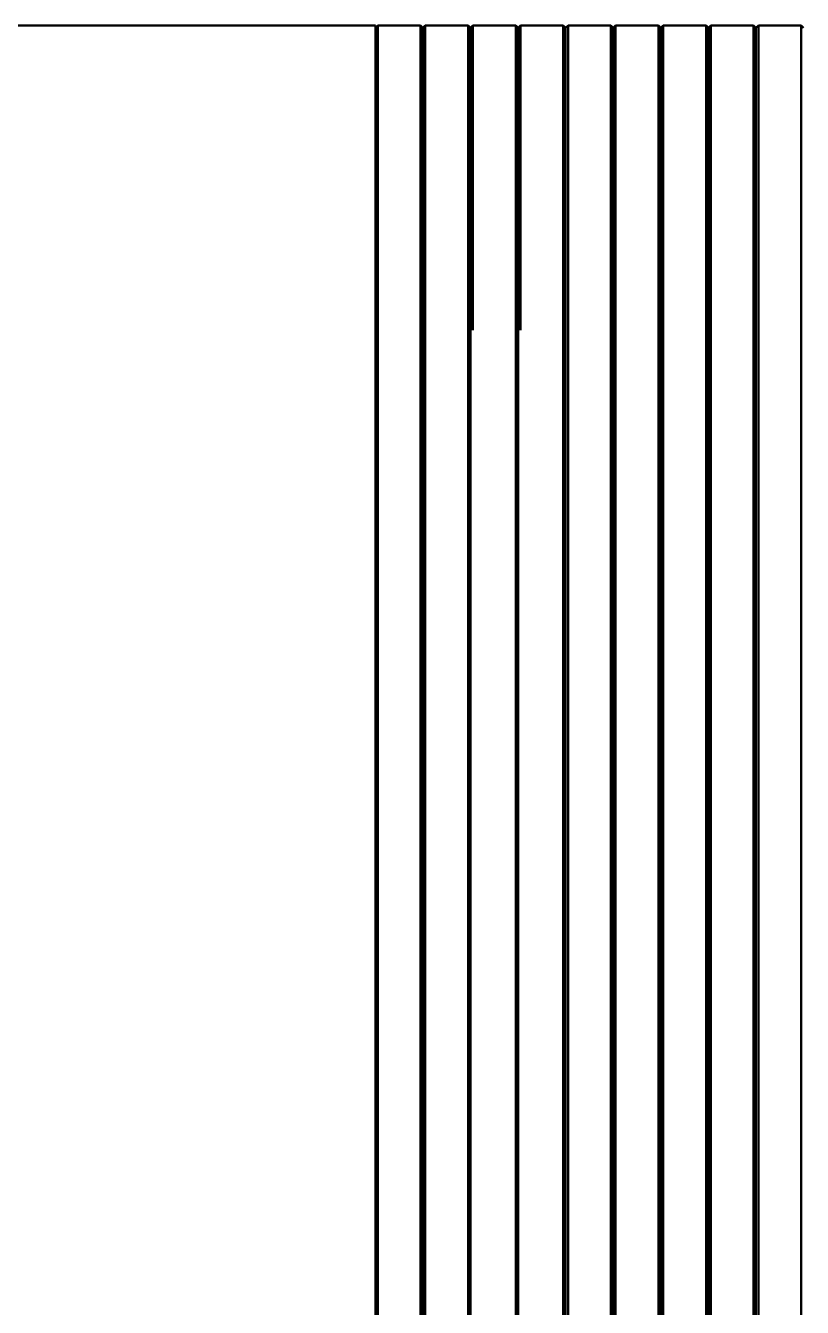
# Model space of a CAD drawing. Header units: millimetres. Extents: x 0 to 2215, y 0 to 863.
# Drawn here: x 1680.93 to 1689.09, y 680.01 to 693.48 of the extents above; entities that cross this region are included whole.
import ezdxf

# ---------------------------------------------------------------- set-up
doc = ezdxf.new("R2010")
doc.units = ezdxf.units.MM
doc.layers.add('粗实线层', color=7, linetype='Continuous', lineweight=50)

msp = doc.modelspace()

# ---------------------------------------------------------------- linework, layer by layer
at = {"layer": '粗实线层'}
for p, q in [((1680.5, 693.478), (1684.6, 693.478)), ((1684.6, 693.478), (1684.6, 693.404)), ((1684.6, 693.453), (1684.625, 693.478)), ((1684.6, 693.404), (1684.6, 691.493)), ((1684.625, 693.478), (1684.625, 692.996)), ((1684.625, 693.478), (1685.075, 693.478)), ((1685.075, 692.996), (1685.075, 693.478)), ((1685.075, 693.478), (1685.1, 693.453)), ((1685.1, 693.453), (1685.125, 693.478)), ((1685.1, 692.976), (1685.1, 693.453)), ((1685.125, 693.478), (1685.125, 692.996)), ((1685.125, 693.478), (1685.575, 693.478)), ((1685.575, 692.996), (1685.575, 693.478)), ((1685.575, 693.478), (1685.6, 693.453)), ((1685.6, 693.453), (1685.625, 693.478)), ((1685.6, 692.976), (1685.6, 693.453)), ((1685.625, 693.478), (1685.625, 692.996)), ((1685.625, 693.478), (1686.075, 693.478)), ((1686.075, 692.996), (1686.075, 693.478)), ((1686.075, 693.478), (1686.1, 693.453)), ((1686.1, 693.453), (1686.125, 693.478)), ((1686.1, 692.976), (1686.1, 693.453)), ((1686.125, 693.478), (1686.125, 692.996)), ((1686.125, 693.478), (1686.575, 693.478)), ((1686.575, 692.996), (1686.575, 693.478)), ((1686.575, 693.478), (1686.6, 693.453)), ((1686.6, 693.453), (1686.625, 693.478)), ((1686.6, 692.976), (1686.6, 693.453)), ((1686.625, 693.478), (1686.625, 692.996)), ((1686.625, 693.478), (1687.075, 693.478)), ((1687.075, 692.996), (1687.075, 693.478)), ((1687.075, 693.478), (1687.1, 693.453)), ((1687.1, 693.453), (1687.125, 693.478)), ((1687.1, 692.976), (1687.1, 693.453)), ((1687.125, 693.478), (1687.125, 692.996)), ((1687.125, 693.478), (1687.575, 693.478)), ((1687.575, 692.996), (1687.575, 693.478)), ((1687.575, 693.478), (1687.6, 693.453)), ((1687.6, 693.453), (1687.625, 693.478)), ((1687.6, 692.976), (1687.6, 693.453)), ((1687.625, 693.478), (1687.625, 692.996)), ((1687.625, 693.478), (1688.075, 693.478)), ((1688.075, 692.996), (1688.075, 693.478)), ((1688.075, 693.478), (1688.1, 693.453)), ((1688.1, 693.453), (1688.125, 693.478)), ((1688.1, 692.976), (1688.1, 693.453)), ((1688.125, 693.478), (1688.125, 692.996)), ((1688.125, 693.478), (1688.575, 693.478)), ((1688.575, 692.996), (1688.575, 693.478)), ((1688.575, 693.478), (1688.6, 693.453)), ((1688.6, 693.453), (1688.625, 693.478)), ((1688.6, 692.976), (1688.6, 693.453)), ((1688.625, 693.478), (1688.625, 692.996)), ((1688.625, 693.478), (1689.075, 693.478)), ((1689.075, 692.996), (1689.075, 693.478)), ((1689.075, 693.478), (1689.1, 693.453)), ((1684.625, 692.996), (1684.625, 690.276)), ((1685.075, 690.276), (1685.075, 692.996)), ((1685.1, 690.261), (1685.1, 692.976)), ((1685.125, 692.996), (1685.125, 690.276)), ((1685.575, 690.276), (1685.575, 692.996)), ((1685.6, 690.261), (1685.6, 692.976)), ((1685.625, 692.996), (1685.625, 690.276)), ((1686.075, 690.276), (1686.075, 692.996)), ((1686.1, 690.261), (1686.1, 692.976)), ((1686.125, 692.996), (1686.125, 690.276)), ((1686.575, 690.276), (1686.575, 692.996)), ((1686.6, 690.261), (1686.6, 692.976)), ((1686.625, 692.996), (1686.625, 690.276)), ((1687.075, 690.276), (1687.075, 692.996)), ((1687.1, 690.261), (1687.1, 692.976)), ((1687.125, 692.996), (1687.125, 690.276)), ((1687.575, 690.276), (1687.575, 692.996)), ((1687.6, 690.261), (1687.6, 692.976)), ((1687.625, 692.996), (1687.625, 690.276)), ((1688.075, 690.276), (1688.075, 692.996)), ((1688.1, 690.261), (1688.1, 692.976)), ((1688.125, 692.996), (1688.125, 690.276)), ((1688.575, 690.276), (1688.575, 692.996)), ((1688.6, 690.261), (1688.6, 692.976)), ((1688.625, 692.996), (1688.625, 690.276)), ((1689.075, 690.276), (1689.075, 692.996)), ((1684.6, 691.493), (1684.6, 691.316)), ((1684.6, 691.316), (1684.6, 674.489)), ((1684.625, 690.276), (1684.625, 688.801)), ((1685.075, 688.801), (1685.075, 690.276)), ((1685.125, 690.276), (1685.125, 688.801)), ((1685.575, 688.801), (1685.575, 690.276)), ((1686.075, 688.801), (1686.075, 690.276)), ((1686.575, 688.801), (1686.575, 690.276)), ((1686.625, 690.276), (1686.625, 688.801)), ((1687.075, 688.801), (1687.075, 690.276)), ((1687.125, 690.276), (1687.125, 688.801)), ((1687.575, 688.801), (1687.575, 690.276)), ((1687.625, 690.276), (1687.625, 688.801)), ((1688.075, 688.801), (1688.075, 690.276)), ((1688.125, 690.276), (1688.125, 688.801)), ((1688.575, 688.801), (1688.575, 690.276)), ((1688.625, 690.276), (1688.625, 688.801)), ((1689.075, 688.801), (1689.075, 690.276)), ((1685.1, 688.801), (1685.1, 690.261)), ((1685.6, 688.801), (1685.6, 690.261)), ((1686.1, 688.801), (1686.1, 690.261)), ((1686.6, 688.801), (1686.6, 690.261)), ((1687.1, 688.801), (1687.1, 690.261)), ((1687.6, 688.801), (1687.6, 690.261)), ((1688.1, 688.801), (1688.1, 690.261)), ((1688.6, 688.801), (1688.6, 690.261)), ((1684.625, 688.801), (1684.625, 677.004)), ((1685.075, 677.004), (1685.075, 688.801)), ((1685.1, 677.004), (1685.1, 688.801)), ((1685.125, 688.801), (1685.125, 677.004)), ((1685.575, 677.004), (1685.575, 688.801)), ((1685.6, 677.004), (1685.6, 688.801)), ((1686.075, 677.004), (1686.075, 688.801)), ((1686.1, 677.004), (1686.1, 688.801)), ((1686.575, 677.004), (1686.575, 688.801)), ((1686.6, 677.004), (1686.6, 688.801)), ((1686.625, 688.801), (1686.625, 677.004)), ((1687.075, 677.004), (1687.075, 688.801)), ((1687.1, 677.004), (1687.1, 688.801)), ((1687.125, 688.801), (1687.125, 677.004)), ((1687.575, 677.004), (1687.575, 688.801)), ((1687.6, 677.004), (1687.6, 688.801)), ((1687.625, 688.801), (1687.625, 677.004)), ((1688.075, 677.004), (1688.075, 688.801)), ((1688.1, 677.004), (1688.1, 688.801)), ((1688.125, 688.801), (1688.125, 677.004)), ((1688.575, 677.004), (1688.575, 688.801)), ((1688.6, 677.004), (1688.6, 688.801)), ((1688.625, 688.801), (1688.625, 677.004)), ((1689.075, 677.004), (1689.075, 688.801))]:
    msp.add_line(p, q, dxfattribs=at)

doc.saveas('drawing.dxf')
